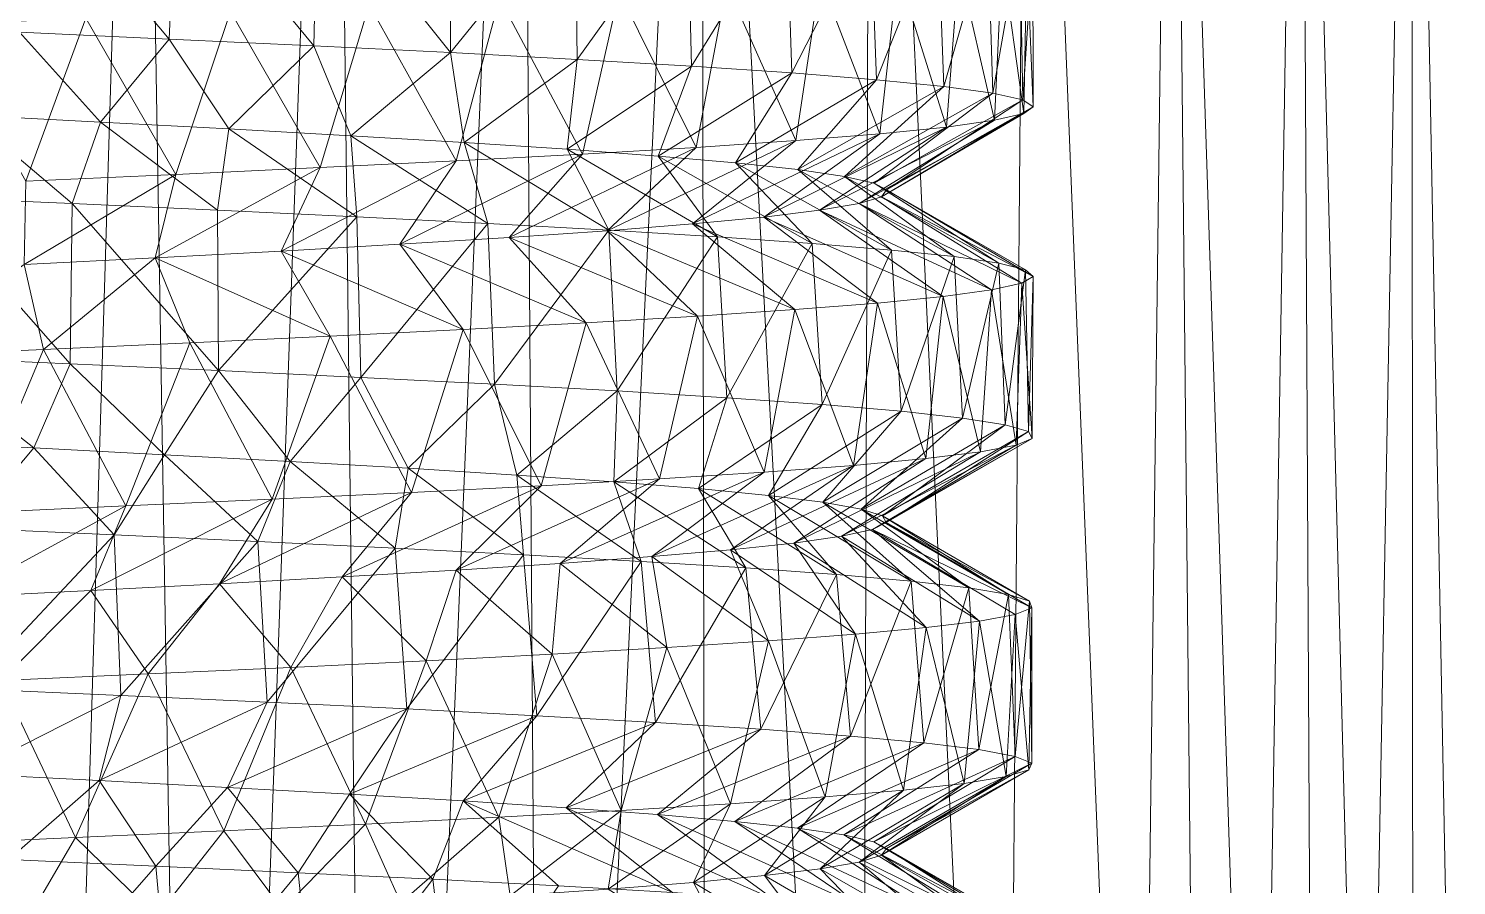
# Model space of a CAD drawing. Header units: millimetres. Extents: x -104 to 115, y -53 to 68.
# Drawn here: x 8.27 to 29.69, y 41.54 to 54.39 of the extents above; entities that cross this region are included whole.
import ezdxf

# ---------------------------------------------------------------- set-up
doc = ezdxf.new("R2010")
doc.units = ezdxf.units.MM

msp = doc.modelspace()

# ---------------------------------------------------------------- linework, layer by layer
at = {"color": 7, "lineweight": 0}
for points in [[(8.201, 10.481, -0.132), (6.998, 68.125, -0.04), (9.95, 68.125, -0.361), (8.201, 10.481, -0.132)], [(8.201, 10.481, -54.715), (9.95, 68.125, -54.485), (6.998, 68.125, -54.806), (8.201, 10.481, -54.715)], [(8.201, 10.481, -0.132), (9.95, 68.125, -0.361), (10.863, 13.143, -0.527), (8.201, 10.481, -0.132)], [(10.863, 13.143, -54.32), (9.95, 68.125, -54.485), (8.201, 10.481, -54.715), (10.863, 13.143, -54.32)], [(10.863, 13.143, -0.527), (9.95, 68.125, -0.361), (12.85, 68.125, -1), (10.863, 13.143, -0.527)], [(10.863, 13.143, -54.32), (12.85, 68.125, -53.847), (9.95, 68.125, -54.485), (10.863, 13.143, -54.32)], [(10.863, 13.143, -0.527), (12.85, 68.125, -1), (13.474, 15.754, -1.181), (10.863, 13.143, -0.527)], [(13.474, 15.754, -53.666), (12.85, 68.125, -53.847), (10.863, 13.143, -54.32), (13.474, 15.754, -53.666)], [(13.474, 15.754, -1.181), (12.85, 68.125, -1), (15.664, 68.125, -1.948), (13.474, 15.754, -1.181)], [(13.474, 15.754, -53.666), (15.664, 68.125, -52.899), (12.85, 68.125, -53.847), (13.474, 15.754, -53.666)], [(13.474, 15.754, -1.181), (15.664, 68.125, -1.948), (16.008, 18.288, -2.087), (13.474, 15.754, -1.181)], [(16.008, 18.288, -52.759), (15.664, 68.125, -52.899), (13.474, 15.754, -53.666), (16.008, 18.288, -52.759)], [(16.008, 18.288, -2.087), (15.664, 68.125, -1.948), (18.359, 68.125, -3.194), (16.008, 18.288, -2.087)], [(16.008, 18.288, -52.759), (18.359, 68.125, -51.652), (15.664, 68.125, -52.899), (16.008, 18.288, -52.759)], [(16.008, 18.288, -2.087), (18.359, 68.125, -3.194), (18.441, 20.721, -3.238), (16.008, 18.288, -2.087)], [(18.441, 20.721, -51.609), (18.359, 68.125, -51.652), (16.008, 18.288, -52.759), (18.441, 20.721, -51.609)], [(18.441, 20.721, -3.238), (18.359, 68.125, -3.194), (20.749, 23.029, -4.622), (18.441, 20.721, -3.238)], [(20.749, 23.029, -4.622), (18.359, 68.125, -3.194), (20.903, 68.125, -4.725), (20.749, 23.029, -4.622)], [(20.749, 23.029, -50.225), (20.903, 68.125, -50.121), (18.359, 68.125, -51.652), (20.749, 23.029, -50.225)], [(20.749, 23.029, -50.225), (18.359, 68.125, -51.652), (18.441, 20.721, -51.609), (20.749, 23.029, -50.225)], [(20.749, 23.029, -4.622), (20.903, 68.125, -4.725), (22.911, 25.191, -6.225), (20.749, 23.029, -4.622)], [(22.911, 25.191, -48.622), (20.903, 68.125, -50.121), (20.749, 23.029, -50.225), (22.911, 25.191, -48.622)], [(22.911, 25.191, -6.225), (20.903, 68.125, -4.725), (23.267, 68.125, -6.522), (22.911, 25.191, -6.225)], [(22.911, 25.191, -48.622), (23.267, 68.125, -48.324), (20.903, 68.125, -50.121), (22.911, 25.191, -48.622)], [(22.911, 25.191, -6.225), (23.267, 68.125, -6.522), (24.905, 27.185, -8.032), (22.911, 25.191, -6.225)], [(24.905, 27.185, -46.815), (23.267, 68.125, -48.324), (22.911, 25.191, -48.622), (24.905, 27.185, -46.815)], [(24.905, 27.185, -8.032), (23.267, 68.125, -6.522), (25.423, 68.125, -8.564), (24.905, 27.185, -8.032)], [(24.905, 27.185, -46.815), (25.423, 68.125, -46.282), (23.267, 68.125, -48.324), (24.905, 27.185, -46.815)], [(24.905, 27.185, -8.032), (25.423, 68.125, -8.564), (25.833, 28.113, -9.007), (24.905, 27.185, -8.032)], [(25.833, 28.113, -45.84), (25.423, 68.125, -46.282), (24.905, 27.185, -46.815), (25.833, 28.113, -45.84)], [(25.833, 28.113, -9.007), (25.423, 68.125, -8.564), (26.712, 28.992, -10.026), (25.833, 28.113, -9.007)], [(26.712, 28.992, -10.026), (25.423, 68.125, -8.564), (27.345, 68.125, -10.827), (26.712, 28.992, -10.026)], [(26.712, 28.992, -44.82), (27.345, 68.125, -44.019), (25.423, 68.125, -46.282), (26.712, 28.992, -44.82)], [(26.712, 28.992, -44.82), (25.423, 68.125, -46.282), (25.833, 28.113, -45.84), (26.712, 28.992, -44.82)], [(26.712, 28.992, -10.026), (27.345, 68.125, -10.827), (27.54, 29.82, -11.087), (26.712, 28.992, -10.026)], [(27.54, 29.82, -43.759), (27.345, 68.125, -44.019), (26.712, 28.992, -44.82), (27.54, 29.82, -43.759)], [(27.54, 29.82, -11.087), (27.345, 68.125, -10.827), (28.315, 30.595, -12.188), (27.54, 29.82, -11.087)], [(28.315, 30.595, -12.188), (27.345, 68.125, -10.827), (29.011, 68.125, -13.285), (28.315, 30.595, -12.188)], [(28.315, 30.595, -42.659), (29.011, 68.125, -41.562), (27.345, 68.125, -44.019), (28.315, 30.595, -42.659)], [(28.315, 30.595, -42.659), (27.345, 68.125, -44.019), (27.54, 29.82, -43.759), (28.315, 30.595, -42.659)], [(28.315, 30.595, -12.188), (29.011, 68.125, -13.285), (29.035, 31.315, -13.325), (28.315, 30.595, -12.188)], [(29.035, 31.315, -41.522), (29.011, 68.125, -41.562), (28.315, 30.595, -42.659), (29.035, 31.315, -41.522)], [(29.035, 31.315, -13.325), (29.011, 68.125, -13.285), (29.699, 31.979, -14.496), (29.035, 31.315, -13.325)], [(29.699, 31.979, -14.496), (29.011, 68.125, -13.285), (30.402, 68.125, -15.909), (29.699, 31.979, -14.496)], [(29.699, 31.979, -40.351), (30.402, 68.125, -38.938), (29.011, 68.125, -41.562), (29.699, 31.979, -40.351)], [(29.699, 31.979, -40.351), (29.011, 68.125, -41.562), (29.035, 31.315, -41.522), (29.699, 31.979, -40.351)], [(10.385, 54.228, -10.277), (8.293, 56.725, -9.816), (8.137, 54.33, -9.792), (10.385, 54.228, -10.277)], [(10.385, 54.228, -10.277), (10.49, 56.626, -10.307), (8.293, 56.725, -9.816), (10.385, 54.228, -10.277)], [(12.552, 54.127, -11.047), (10.49, 56.626, -10.307), (10.385, 54.228, -10.277), (12.552, 54.127, -11.047)], [(12.552, 54.127, -11.047), (12.608, 56.527, -11.071), (10.49, 56.626, -10.307), (12.552, 54.127, -11.047)], [(14.602, 54.025, -12.089), (12.608, 56.527, -11.071), (12.552, 54.127, -11.047), (14.602, 54.025, -12.089)], [(14.602, 54.025, -12.089), (14.613, 56.428, -12.096), (12.608, 56.527, -11.071), (14.602, 54.025, -12.089)], [(14.602, 54.025, -12.089), (16.472, 56.328, -13.365), (14.613, 56.428, -12.096), (14.602, 54.025, -12.089)], [(16.501, 53.924, -13.387), (16.472, 56.328, -13.365), (14.602, 54.025, -12.089), (16.501, 53.924, -13.387)], [(16.501, 53.924, -13.387), (18.157, 56.229, -14.859), (16.472, 56.328, -13.365), (16.501, 53.924, -13.387)], [(18.217, 53.822, -14.919), (18.157, 56.229, -14.859), (16.501, 53.924, -13.387), (18.217, 53.822, -14.919)], [(18.217, 53.822, -14.919), (19.64, 56.13, -16.553), (18.157, 56.229, -14.859), (18.217, 53.822, -14.919)], [(19.721, 53.721, -16.659), (19.64, 56.13, -16.553), (18.217, 53.822, -14.919), (19.721, 53.721, -16.659)], [(19.721, 53.721, -16.659), (20.898, 56.03, -18.42), (19.64, 56.13, -16.553), (19.721, 53.721, -16.659)], [(20.989, 53.619, -18.578), (20.898, 56.03, -18.42), (19.721, 53.721, -16.659), (20.989, 53.619, -18.578)], [(20.989, 53.619, -18.578), (21.91, 55.931, -20.431), (20.898, 56.03, -18.42), (20.989, 53.619, -18.578)], [(21.999, 53.518, -20.644), (21.91, 55.931, -20.431), (20.989, 53.619, -18.578), (21.999, 53.518, -20.644)], [(21.999, 53.518, -20.644), (22.66, 55.832, -22.554), (21.91, 55.931, -20.431), (21.999, 53.518, -20.644)], [(22.735, 53.417, -22.823), (22.66, 55.832, -22.554), (21.999, 53.518, -20.644), (22.735, 53.417, -22.823)], [(22.735, 53.417, -22.823), (23.137, 55.733, -24.754), (22.66, 55.832, -22.554), (22.735, 53.417, -22.823)], [(23.184, 53.315, -25.078), (23.137, 55.733, -24.754), (22.735, 53.417, -22.823), (23.184, 53.315, -25.078)], [(23.184, 53.315, -25.078), (23.333, 55.633, -26.997), (23.137, 55.733, -24.754), (23.184, 53.315, -25.078)], [(23.197, 53.112, -29.669), (22.874, 55.435, -31.467), (23.245, 55.534, -29.246), (23.197, 53.112, -29.669)], [(23.338, 53.214, -27.373), (23.333, 55.633, -26.997), (23.184, 53.315, -25.078), (23.338, 53.214, -27.373)], [(23.197, 53.112, -29.669), (23.245, 55.534, -29.246), (23.338, 53.214, -27.373), (23.197, 53.112, -29.669)], [(23.338, 53.214, -27.373), (23.245, 55.534, -29.246), (23.333, 55.633, -26.997), (23.338, 53.214, -27.373)], [(22.037, 52.909, -34.11), (21.311, 55.236, -35.68), (22.226, 55.335, -33.623), (22.037, 52.909, -34.11)], [(22.037, 52.909, -34.11), (22.226, 55.335, -33.623), (22.76, 53.011, -31.927), (22.037, 52.909, -34.11)], [(22.76, 53.011, -31.927), (22.226, 55.335, -33.623), (22.874, 55.435, -31.467), (22.76, 53.011, -31.927)], [(22.76, 53.011, -31.927), (22.874, 55.435, -31.467), (23.197, 53.112, -29.669), (22.76, 53.011, -31.927)], [(18.287, 52.605, -39.856), (17.133, 54.938, -40.941), (18.744, 55.038, -39.368), (18.287, 52.605, -39.856)], [(18.287, 52.605, -39.856), (18.744, 55.038, -39.368), (19.781, 52.707, -38.108), (18.287, 52.605, -39.856)], [(19.781, 52.707, -38.108), (18.744, 55.038, -39.368), (20.144, 55.137, -37.605), (19.781, 52.707, -38.108)], [(19.781, 52.707, -38.108), (20.144, 55.137, -37.605), (21.038, 52.808, -36.182), (19.781, 52.707, -38.108)], [(21.038, 52.808, -36.182), (20.144, 55.137, -37.605), (21.311, 55.236, -35.68), (21.038, 52.808, -36.182)], [(21.038, 52.808, -36.182), (21.311, 55.236, -35.68), (22.037, 52.909, -34.11), (21.038, 52.808, -36.182)], [(14.689, 52.402, -42.706), (13.383, 54.74, -43.417), (15.336, 54.839, -42.298), (14.689, 52.402, -42.706)], [(14.689, 52.402, -42.706), (15.336, 54.839, -42.298), (16.58, 52.504, -41.397), (14.689, 52.402, -42.706)], [(16.58, 52.504, -41.397), (15.336, 54.839, -42.298), (17.133, 54.938, -40.941), (16.58, 52.504, -41.397)], [(16.58, 52.504, -41.397), (17.133, 54.938, -40.941), (18.287, 52.605, -39.856), (16.58, 52.504, -41.397)], [(10.482, 52.199, -44.542), (9.133, 54.541, -44.877), (11.304, 54.64, -44.282), (10.482, 52.199, -44.542)], [(10.482, 52.199, -44.542), (11.304, 54.64, -44.282), (12.645, 52.301, -43.76), (10.482, 52.199, -44.542)], [(12.645, 52.301, -43.76), (11.304, 54.64, -44.282), (13.383, 54.74, -43.417), (12.645, 52.301, -43.76)], [(12.645, 52.301, -43.76), (13.383, 54.74, -43.417), (14.689, 52.402, -42.706), (12.645, 52.301, -43.76)], [(8.236, 52.098, -45.039), (6.904, 54.442, -45.194), (9.133, 54.541, -44.877), (8.236, 52.098, -45.039)], [(8.236, 52.098, -45.039), (9.133, 54.541, -44.877), (10.482, 52.199, -44.542), (8.236, 52.098, -45.039)], [(8.137, 54.33, -9.792), (7.363, 53.086, -11.902), (9.353, 52.984, -12.271), (8.137, 54.33, -9.792)], [(8.137, 54.33, -9.792), (9.353, 52.984, -12.271), (10.385, 54.228, -10.277), (8.137, 54.33, -9.792)], [(10.385, 54.228, -10.277), (9.353, 52.984, -12.271), (11.278, 52.882, -12.894), (10.385, 54.228, -10.277)], [(10.385, 54.228, -10.277), (11.278, 52.882, -12.894), (12.552, 54.127, -11.047), (10.385, 54.228, -10.277)], [(12.552, 54.127, -11.047), (11.278, 52.882, -12.894), (13.106, 52.78, -13.76), (12.552, 54.127, -11.047)], [(12.552, 54.127, -11.047), (13.106, 52.78, -13.76), (14.602, 54.025, -12.089), (12.552, 54.127, -11.047)], [(14.602, 54.025, -12.089), (13.106, 52.78, -13.76), (14.808, 52.679, -14.855), (14.602, 54.025, -12.089)], [(14.602, 54.025, -12.089), (14.808, 52.679, -14.855), (16.501, 53.924, -13.387), (14.602, 54.025, -12.089)], [(16.501, 53.924, -13.387), (14.808, 52.679, -14.855), (16.353, 52.577, -16.161), (16.501, 53.924, -13.387)], [(16.501, 53.924, -13.387), (16.353, 52.577, -16.161), (18.217, 53.822, -14.919), (16.501, 53.924, -13.387)], [(18.217, 53.822, -14.919), (16.353, 52.577, -16.161), (17.717, 52.475, -17.656), (18.217, 53.822, -14.919)], [(18.217, 53.822, -14.919), (17.717, 52.475, -17.656), (19.721, 53.721, -16.659), (18.217, 53.822, -14.919)], [(19.721, 53.721, -16.659), (17.717, 52.475, -17.656), (18.877, 52.373, -19.314), (19.721, 53.721, -16.659)], [(19.721, 53.721, -16.659), (18.877, 52.373, -19.314), (20.989, 53.619, -18.578), (19.721, 53.721, -16.659)], [(20.989, 53.619, -18.578), (18.877, 52.373, -19.314), (19.812, 52.272, -21.108), (20.989, 53.619, -18.578)], [(20.989, 53.619, -18.578), (19.812, 52.272, -21.108), (21.999, 53.518, -20.644), (20.989, 53.619, -18.578)], [(21.999, 53.518, -20.644), (19.812, 52.272, -21.108), (20.508, 52.17, -23.008), (21.999, 53.518, -20.644)], [(21.999, 53.518, -20.644), (20.508, 52.17, -23.008), (22.735, 53.417, -22.823), (21.999, 53.518, -20.644)], [(22.735, 53.417, -22.823), (20.508, 52.17, -23.008), (20.953, 52.068, -24.982), (22.735, 53.417, -22.823)], [(22.735, 53.417, -22.823), (20.953, 52.068, -24.982), (23.184, 53.315, -25.078), (22.735, 53.417, -22.823)], [(23.184, 53.315, -25.078), (20.953, 52.068, -24.982), (21.139, 51.966, -26.997), (23.184, 53.315, -25.078)], [(23.184, 53.315, -25.078), (21.139, 51.966, -26.997), (23.338, 53.214, -27.373), (23.184, 53.315, -25.078)], [(23.197, 53.112, -29.669), (21.063, 51.865, -29.019), (20.727, 51.763, -31.014), (23.197, 53.112, -29.669)], [(23.197, 53.112, -29.669), (20.727, 51.763, -31.014), (22.76, 53.011, -31.927), (23.197, 53.112, -29.669)], [(23.338, 53.214, -27.373), (21.139, 51.966, -26.997), (21.063, 51.865, -29.019), (23.338, 53.214, -27.373)], [(23.338, 53.214, -27.373), (21.063, 51.865, -29.019), (23.197, 53.112, -29.669), (23.338, 53.214, -27.373)], [(8.928, 51.761, -9.928), (7.363, 53.086, -11.902), (6.696, 51.86, -9.637), (8.928, 51.761, -9.928)], [(8.928, 51.761, -9.928), (9.353, 52.984, -12.271), (7.363, 53.086, -11.902), (8.928, 51.761, -9.928)], [(11.106, 51.662, -10.498), (9.353, 52.984, -12.271), (8.928, 51.761, -9.928), (11.106, 51.662, -10.498)], [(11.106, 51.662, -10.498), (11.278, 52.882, -12.894), (9.353, 52.984, -12.271), (11.106, 51.662, -10.498)], [(22.037, 52.909, -34.11), (20.135, 51.661, -32.949), (19.299, 51.559, -34.792), (22.037, 52.909, -34.11)], [(22.037, 52.909, -34.11), (19.299, 51.559, -34.792), (21.038, 52.808, -36.182), (22.037, 52.909, -34.11)], [(22.76, 53.011, -31.927), (20.727, 51.763, -31.014), (20.135, 51.661, -32.949), (22.76, 53.011, -31.927)], [(22.76, 53.011, -31.927), (20.135, 51.661, -32.949), (22.037, 52.909, -34.11), (22.76, 53.011, -31.927)], [(13.195, 51.562, -11.338), (11.278, 52.882, -12.894), (11.106, 51.662, -10.498), (13.195, 51.562, -11.338)], [(13.195, 51.562, -11.338), (13.106, 52.78, -13.76), (11.278, 52.882, -12.894), (13.195, 51.562, -11.338)], [(15.161, 51.463, -12.435), (14.808, 52.679, -14.855), (13.106, 52.78, -13.76), (15.161, 51.463, -12.435)], [(15.161, 51.463, -12.435), (13.106, 52.78, -13.76), (13.195, 51.562, -11.338), (15.161, 51.463, -12.435)], [(16.974, 51.364, -13.771), (16.353, 52.577, -16.161), (14.808, 52.679, -14.855), (16.974, 51.364, -13.771)], [(16.974, 51.364, -13.771), (14.808, 52.679, -14.855), (15.161, 51.463, -12.435), (16.974, 51.364, -13.771)], [(19.781, 52.707, -38.108), (18.232, 51.457, -36.511), (16.951, 51.356, -38.078), (19.781, 52.707, -38.108)], [(19.781, 52.707, -38.108), (16.951, 51.356, -38.078), (18.287, 52.605, -39.856), (19.781, 52.707, -38.108)], [(21.038, 52.808, -36.182), (19.299, 51.559, -34.792), (18.232, 51.457, -36.511), (21.038, 52.808, -36.182)], [(21.038, 52.808, -36.182), (18.232, 51.457, -36.511), (19.781, 52.707, -38.108), (21.038, 52.808, -36.182)], [(16.58, 52.504, -41.397), (15.479, 51.254, -39.466), (13.84, 51.152, -40.652), (16.58, 52.504, -41.397)], [(16.58, 52.504, -41.397), (13.84, 51.152, -40.652), (14.689, 52.402, -42.706), (16.58, 52.504, -41.397)], [(18.287, 52.605, -39.856), (16.951, 51.356, -38.078), (15.479, 51.254, -39.466), (18.287, 52.605, -39.856)], [(18.287, 52.605, -39.856), (15.479, 51.254, -39.466), (16.58, 52.504, -41.397), (18.287, 52.605, -39.856)], [(18.603, 51.264, -15.324), (17.717, 52.475, -17.656), (16.353, 52.577, -16.161), (18.603, 51.264, -15.324)], [(18.603, 51.264, -15.324), (16.353, 52.577, -16.161), (16.974, 51.364, -13.771), (18.603, 51.264, -15.324)], [(20.024, 51.165, -17.071), (18.877, 52.373, -19.314), (17.717, 52.475, -17.656), (20.024, 51.165, -17.071)], [(20.024, 51.165, -17.071), (17.717, 52.475, -17.656), (18.603, 51.264, -15.324), (20.024, 51.165, -17.071)], [(12.645, 52.301, -43.76), (12.061, 51.05, -41.617), (10.173, 50.949, -42.344), (12.645, 52.301, -43.76)], [(12.645, 52.301, -43.76), (10.173, 50.949, -42.344), (10.482, 52.199, -44.542), (12.645, 52.301, -43.76)], [(14.689, 52.402, -42.706), (13.84, 51.152, -40.652), (12.061, 51.05, -41.617), (14.689, 52.402, -42.706)], [(14.689, 52.402, -42.706), (12.061, 51.05, -41.617), (12.645, 52.301, -43.76), (14.689, 52.402, -42.706)], [(21.213, 51.066, -18.982), (19.812, 52.272, -21.108), (18.877, 52.373, -19.314), (21.213, 51.066, -18.982)], [(21.213, 51.066, -18.982), (18.877, 52.373, -19.314), (20.024, 51.165, -17.071), (21.213, 51.066, -18.982)], [(22.152, 50.967, -21.029), (20.508, 52.17, -23.008), (19.812, 52.272, -21.108), (22.152, 50.967, -21.029)], [(22.152, 50.967, -21.029), (19.812, 52.272, -21.108), (21.213, 51.066, -18.982), (22.152, 50.967, -21.029)], [(10.482, 52.199, -44.542), (10.173, 50.949, -42.344), (8.207, 50.847, -42.821), (10.482, 52.199, -44.542)], [(10.482, 52.199, -44.542), (8.207, 50.847, -42.821), (8.236, 52.098, -45.039), (10.482, 52.199, -44.542)], [(22.825, 50.867, -23.177), (20.953, 52.068, -24.982), (20.508, 52.17, -23.008), (22.825, 50.867, -23.177)], [(22.825, 50.867, -23.177), (20.508, 52.17, -23.008), (22.152, 50.967, -21.029), (22.825, 50.867, -23.177)], [(23.222, 50.768, -25.393), (21.139, 51.966, -26.997), (20.953, 52.068, -24.982), (23.222, 50.768, -25.393)], [(23.222, 50.768, -25.393), (20.953, 52.068, -24.982), (22.825, 50.867, -23.177), (23.222, 50.768, -25.393)], [(8.9, 49.359, -9.923), (6.696, 51.86, -9.637), (6.618, 49.461, -9.632), (8.9, 49.359, -9.923)], [(8.9, 49.359, -9.923), (8.928, 51.761, -9.928), (6.696, 51.86, -9.637), (8.9, 49.359, -9.923)], [(23.168, 50.569, -29.886), (20.727, 51.763, -31.014), (21.063, 51.865, -29.019), (23.168, 50.569, -29.886)], [(23.337, 50.669, -27.641), (21.063, 51.865, -29.019), (21.139, 51.966, -26.997), (23.337, 50.669, -27.641)], [(23.168, 50.569, -29.886), (21.063, 51.865, -29.019), (23.337, 50.669, -27.641), (23.168, 50.569, -29.886)], [(23.337, 50.669, -27.641), (21.139, 51.966, -26.997), (23.222, 50.768, -25.393), (23.337, 50.669, -27.641)], [(11.125, 49.258, -10.504), (8.928, 51.761, -9.928), (8.9, 49.359, -9.923), (11.125, 49.258, -10.504)], [(11.125, 49.258, -10.504), (11.106, 51.662, -10.498), (8.928, 51.761, -9.928), (11.125, 49.258, -10.504)], [(11.125, 49.258, -10.504), (13.195, 51.562, -11.338), (11.106, 51.662, -10.498), (11.125, 49.258, -10.504)], [(21.991, 50.371, -34.223), (19.299, 51.559, -34.792), (20.135, 51.661, -32.949), (21.991, 50.371, -34.223)], [(22.716, 50.47, -32.092), (20.135, 51.661, -32.949), (20.727, 51.763, -31.014), (22.716, 50.47, -32.092)], [(21.991, 50.371, -34.223), (20.135, 51.661, -32.949), (22.716, 50.47, -32.092), (21.991, 50.371, -34.223)], [(22.716, 50.47, -32.092), (20.727, 51.763, -31.014), (23.168, 50.569, -29.886), (22.716, 50.47, -32.092)], [(13.256, 49.156, -11.368), (13.195, 51.562, -11.338), (11.125, 49.258, -10.504), (13.256, 49.156, -11.368)], [(13.256, 49.156, -11.368), (15.161, 51.463, -12.435), (13.195, 51.562, -11.338), (13.256, 49.156, -11.368)], [(15.259, 49.055, -12.498), (15.161, 51.463, -12.435), (13.256, 49.156, -11.368), (15.259, 49.055, -12.498)], [(15.259, 49.055, -12.498), (16.974, 51.364, -13.771), (15.161, 51.463, -12.435), (15.259, 49.055, -12.498)], [(19.766, 50.172, -38.128), (16.951, 51.356, -38.078), (18.232, 51.457, -36.511), (19.766, 50.172, -38.128)], [(21.002, 50.271, -36.246), (18.232, 51.457, -36.511), (19.299, 51.559, -34.792), (21.002, 50.271, -36.246)], [(19.766, 50.172, -38.128), (18.232, 51.457, -36.511), (21.002, 50.271, -36.246), (19.766, 50.172, -38.128)], [(21.002, 50.271, -36.246), (19.299, 51.559, -34.792), (21.991, 50.371, -34.223), (21.002, 50.271, -36.246)], [(16.636, 49.974, -41.352), (13.84, 51.152, -40.652), (15.479, 51.254, -39.466), (16.636, 49.974, -41.352)], [(17.1, 48.953, -13.877), (16.974, 51.364, -13.771), (15.259, 49.055, -12.498), (17.1, 48.953, -13.877)], [(18.303, 50.073, -39.839), (15.479, 51.254, -39.466), (16.951, 51.356, -38.078), (18.303, 50.073, -39.839)], [(16.636, 49.974, -41.352), (15.479, 51.254, -39.466), (18.303, 50.073, -39.839), (16.636, 49.974, -41.352)], [(18.303, 50.073, -39.839), (16.951, 51.356, -38.078), (19.766, 50.172, -38.128), (18.303, 50.073, -39.839)], [(17.1, 48.953, -13.877), (18.603, 51.264, -15.324), (16.974, 51.364, -13.771), (17.1, 48.953, -13.877)], [(18.747, 48.852, -15.482), (18.603, 51.264, -15.324), (17.1, 48.953, -13.877), (18.747, 48.852, -15.482)], [(18.747, 48.852, -15.482), (20.024, 51.165, -17.071), (18.603, 51.264, -15.324), (18.747, 48.852, -15.482)], [(12.799, 49.775, -43.691), (10.173, 50.949, -42.344), (12.061, 51.05, -41.617), (12.799, 49.775, -43.691)], [(14.792, 49.874, -42.643), (12.061, 51.05, -41.617), (13.84, 51.152, -40.652), (14.792, 49.874, -42.643)], [(12.799, 49.775, -43.691), (12.061, 51.05, -41.617), (14.792, 49.874, -42.643), (12.799, 49.775, -43.691)], [(14.792, 49.874, -42.643), (13.84, 51.152, -40.652), (16.636, 49.974, -41.352), (14.792, 49.874, -42.643)], [(20.175, 48.751, -17.285), (20.024, 51.165, -17.071), (18.747, 48.852, -15.482), (20.175, 48.751, -17.285)], [(20.175, 48.751, -17.285), (21.213, 51.066, -18.982), (20.024, 51.165, -17.071), (20.175, 48.751, -17.285)], [(21.358, 48.649, -19.258), (21.213, 51.066, -18.982), (20.175, 48.751, -17.285), (21.358, 48.649, -19.258)], [(21.358, 48.649, -19.258), (22.152, 50.967, -21.029), (21.213, 51.066, -18.982), (21.358, 48.649, -19.258)], [(22.278, 48.548, -21.366), (22.152, 50.967, -21.029), (21.358, 48.649, -19.258), (22.278, 48.548, -21.366)], [(22.278, 48.548, -21.366), (22.825, 50.867, -23.177), (22.152, 50.967, -21.029), (22.278, 48.548, -21.366)], [(6.26, 49.477, -45.233), (8.207, 50.847, -42.821), (8.499, 49.576, -44.997), (6.26, 49.477, -45.233)], [(8.499, 49.576, -44.997), (8.207, 50.847, -42.821), (10.173, 50.949, -42.344), (8.499, 49.576, -44.997)], [(8.499, 49.576, -44.997), (10.173, 50.949, -42.344), (10.691, 49.676, -44.48), (8.499, 49.576, -44.997)], [(10.691, 49.676, -44.48), (10.173, 50.949, -42.344), (12.799, 49.775, -43.691), (10.691, 49.676, -44.48)], [(22.918, 48.446, -23.574), (22.825, 50.867, -23.177), (22.278, 48.548, -21.366), (22.918, 48.446, -23.574)], [(22.918, 48.446, -23.574), (23.222, 50.768, -25.393), (22.825, 50.867, -23.177), (22.918, 48.446, -23.574)], [(23.269, 48.345, -25.847), (23.222, 50.768, -25.393), (22.918, 48.446, -23.574), (23.269, 48.345, -25.847)], [(23.269, 48.345, -25.847), (23.337, 50.669, -27.641), (23.222, 50.768, -25.393), (23.269, 48.345, -25.847)], [(23.082, 48.142, -30.434), (22.716, 50.47, -32.092), (23.168, 50.569, -29.886), (23.082, 48.142, -30.434)], [(23.082, 48.142, -30.434), (23.168, 50.569, -29.886), (23.324, 48.243, -28.147), (23.082, 48.142, -30.434)], [(23.324, 48.243, -28.147), (23.168, 50.569, -29.886), (23.337, 50.669, -27.641), (23.324, 48.243, -28.147)], [(23.324, 48.243, -28.147), (23.337, 50.669, -27.641), (23.269, 48.345, -25.847), (23.324, 48.243, -28.147)], [(21.731, 47.939, -34.821), (21.002, 50.271, -36.246), (21.991, 50.371, -34.223), (21.731, 47.939, -34.821)], [(21.731, 47.939, -34.821), (21.991, 50.371, -34.223), (22.549, 48.041, -32.671), (21.731, 47.939, -34.821)], [(22.549, 48.041, -32.671), (21.991, 50.371, -34.223), (22.716, 50.47, -32.092), (22.549, 48.041, -32.671)], [(22.549, 48.041, -32.671), (22.716, 50.47, -32.092), (23.082, 48.142, -30.434), (22.549, 48.041, -32.671)], [(19.304, 47.736, -38.717), (18.303, 50.073, -39.839), (19.766, 50.172, -38.128), (19.304, 47.736, -38.717)], [(19.304, 47.736, -38.717), (19.766, 50.172, -38.128), (20.644, 47.838, -36.847), (19.304, 47.736, -38.717)], [(20.644, 47.838, -36.847), (19.766, 50.172, -38.128), (21.002, 50.271, -36.246), (20.644, 47.838, -36.847)], [(20.644, 47.838, -36.847), (21.002, 50.271, -36.246), (21.731, 47.939, -34.821), (20.644, 47.838, -36.847)], [(15.963, 47.533, -41.864), (14.792, 49.874, -42.643), (16.636, 49.974, -41.352), (15.963, 47.533, -41.864)], [(15.963, 47.533, -41.864), (16.636, 49.974, -41.352), (17.735, 47.635, -40.399), (15.963, 47.533, -41.864)], [(17.735, 47.635, -40.399), (16.636, 49.974, -41.352), (18.303, 50.073, -39.839), (17.735, 47.635, -40.399)], [(17.735, 47.635, -40.399), (18.303, 50.073, -39.839), (19.304, 47.736, -38.717), (17.735, 47.635, -40.399)], [(9.734, 47.229, -44.742), (8.499, 49.576, -44.997), (10.691, 49.676, -44.48), (9.734, 47.229, -44.742)], [(9.734, 47.229, -44.742), (10.691, 49.676, -44.48), (11.929, 47.331, -44.054), (9.734, 47.229, -44.742)], [(11.929, 47.331, -44.054), (10.691, 49.676, -44.48), (12.799, 49.775, -43.691), (11.929, 47.331, -44.054)], [(11.929, 47.331, -44.054), (12.799, 49.775, -43.691), (14.017, 47.432, -43.089), (11.929, 47.331, -44.054)], [(14.017, 47.432, -43.089), (12.799, 49.775, -43.691), (14.792, 49.874, -42.643), (14.017, 47.432, -43.089)], [(14.017, 47.432, -43.089), (14.792, 49.874, -42.643), (15.963, 47.533, -41.864), (14.017, 47.432, -43.089)], [(7.469, 47.128, -45.141), (6.26, 49.477, -45.233), (8.499, 49.576, -44.997), (7.469, 47.128, -45.141)], [(6.618, 49.461, -9.632), (6.344, 48.201, -11.814), (8.354, 48.099, -12.052), (6.618, 49.461, -9.632)], [(6.618, 49.461, -9.632), (8.354, 48.099, -12.052), (8.9, 49.359, -9.923), (6.618, 49.461, -9.632)], [(7.469, 47.128, -45.141), (8.499, 49.576, -44.997), (9.734, 47.229, -44.742), (7.469, 47.128, -45.141)], [(8.9, 49.359, -9.923), (8.354, 48.099, -12.052), (10.315, 47.997, -12.548), (8.9, 49.359, -9.923)], [(8.9, 49.359, -9.923), (10.315, 47.997, -12.548), (11.125, 49.258, -10.504), (8.9, 49.359, -9.923)], [(11.125, 49.258, -10.504), (10.315, 47.997, -12.548), (12.197, 47.896, -13.293), (11.125, 49.258, -10.504)], [(11.125, 49.258, -10.504), (12.197, 47.896, -13.293), (13.256, 49.156, -11.368), (11.125, 49.258, -10.504)], [(13.256, 49.156, -11.368), (12.197, 47.896, -13.293), (13.966, 47.794, -14.274), (13.256, 49.156, -11.368)], [(13.256, 49.156, -11.368), (13.966, 47.794, -14.274), (15.259, 49.055, -12.498), (13.256, 49.156, -11.368)], [(15.259, 49.055, -12.498), (13.966, 47.794, -14.274), (15.594, 47.692, -15.477), (15.259, 49.055, -12.498)], [(15.259, 49.055, -12.498), (15.594, 47.692, -15.477), (17.1, 48.953, -13.877), (15.259, 49.055, -12.498)], [(17.1, 48.953, -13.877), (15.594, 47.692, -15.477), (17.052, 47.59, -16.879), (17.1, 48.953, -13.877)], [(17.1, 48.953, -13.877), (17.052, 47.59, -16.879), (18.747, 48.852, -15.482), (17.1, 48.953, -13.877)], [(18.747, 48.852, -15.482), (17.052, 47.59, -16.879), (18.318, 47.489, -18.458), (18.747, 48.852, -15.482)], [(18.747, 48.852, -15.482), (18.318, 47.489, -18.458), (20.175, 48.751, -17.285), (18.747, 48.852, -15.482)], [(20.175, 48.751, -17.285), (18.318, 47.489, -18.458), (19.369, 47.387, -20.187), (20.175, 48.751, -17.285)], [(20.175, 48.751, -17.285), (19.369, 47.387, -20.187), (21.358, 48.649, -19.258), (20.175, 48.751, -17.285)], [(21.358, 48.649, -19.258), (19.369, 47.387, -20.187), (20.187, 47.285, -22.037), (21.358, 48.649, -19.258)], [(21.358, 48.649, -19.258), (20.187, 47.285, -22.037), (22.278, 48.548, -21.366), (21.358, 48.649, -19.258)], [(22.278, 48.548, -21.366), (20.187, 47.285, -22.037), (20.76, 47.183, -23.978), (22.278, 48.548, -21.366)], [(22.278, 48.548, -21.366), (20.76, 47.183, -23.978), (22.918, 48.446, -23.574), (22.278, 48.548, -21.366)], [(22.918, 48.446, -23.574), (20.76, 47.183, -23.978), (21.077, 47.082, -25.976), (22.918, 48.446, -23.574)], [(22.918, 48.446, -23.574), (21.077, 47.082, -25.976), (23.269, 48.345, -25.847), (22.918, 48.446, -23.574)], [(7.338, 46.896, -9.692), (8.354, 48.099, -12.052), (6.344, 48.201, -11.814), (7.338, 46.896, -9.692)], [(23.324, 48.243, -28.147), (21.134, 46.98, -27.999), (20.929, 46.878, -30.012), (23.324, 48.243, -28.147)], [(23.324, 48.243, -28.147), (20.929, 46.878, -30.012), (23.082, 48.142, -30.434), (23.324, 48.243, -28.147)], [(23.269, 48.345, -25.847), (21.077, 47.082, -25.976), (21.134, 46.98, -27.999), (23.269, 48.345, -25.847)], [(23.269, 48.345, -25.847), (21.134, 46.98, -27.999), (23.324, 48.243, -28.147), (23.269, 48.345, -25.847)], [(9.559, 46.796, -10.063), (8.354, 48.099, -12.052), (7.338, 46.896, -9.692), (9.559, 46.796, -10.063)], [(9.559, 46.796, -10.063), (10.315, 47.997, -12.548), (8.354, 48.099, -12.052), (9.559, 46.796, -10.063)], [(11.715, 46.697, -10.712), (10.315, 47.997, -12.548), (9.559, 46.796, -10.063), (11.715, 46.697, -10.712)], [(11.715, 46.697, -10.712), (12.197, 47.896, -13.293), (10.315, 47.997, -12.548), (11.715, 46.697, -10.712)], [(22.549, 48.041, -32.671), (20.465, 46.776, -31.981), (19.751, 46.674, -33.874), (22.549, 48.041, -32.671)], [(22.549, 48.041, -32.671), (19.751, 46.674, -33.874), (21.731, 47.939, -34.821), (22.549, 48.041, -32.671)], [(23.082, 48.142, -30.434), (20.929, 46.878, -30.012), (20.465, 46.776, -31.981), (23.082, 48.142, -30.434)], [(23.082, 48.142, -30.434), (20.465, 46.776, -31.981), (22.549, 48.041, -32.671), (23.082, 48.142, -30.434)], [(13.772, 46.598, -11.627), (12.197, 47.896, -13.293), (11.715, 46.697, -10.712), (13.772, 46.598, -11.627)], [(13.772, 46.598, -11.627), (13.966, 47.794, -14.274), (12.197, 47.896, -13.293), (13.772, 46.598, -11.627)], [(15.697, 46.498, -12.794), (13.966, 47.794, -14.274), (13.772, 46.598, -11.627), (15.697, 46.498, -12.794)], [(15.697, 46.498, -12.794), (15.594, 47.692, -15.477), (13.966, 47.794, -14.274), (15.697, 46.498, -12.794)], [(20.644, 47.838, -36.847), (18.799, 46.573, -35.66), (17.623, 46.471, -37.307), (20.644, 47.838, -36.847)], [(20.644, 47.838, -36.847), (17.623, 46.471, -37.307), (19.304, 47.736, -38.717), (20.644, 47.838, -36.847)], [(21.731, 47.939, -34.821), (19.751, 46.674, -33.874), (18.799, 46.573, -35.66), (21.731, 47.939, -34.821)], [(21.731, 47.939, -34.821), (18.799, 46.573, -35.66), (20.644, 47.838, -36.847), (21.731, 47.939, -34.821)], [(15.963, 47.533, -41.864), (14.687, 46.267, -40.079), (12.976, 46.166, -41.158), (15.963, 47.533, -41.864)], [(15.963, 47.533, -41.864), (12.976, 46.166, -41.158), (14.017, 47.432, -43.089), (15.963, 47.533, -41.864)], [(17.735, 47.635, -40.399), (16.245, 46.369, -38.788), (14.687, 46.267, -40.079), (17.735, 47.635, -40.399)], [(17.735, 47.635, -40.399), (14.687, 46.267, -40.079), (15.963, 47.533, -41.864), (17.735, 47.635, -40.399)], [(17.46, 46.399, -14.194), (17.052, 47.59, -16.879), (15.594, 47.692, -15.477), (17.46, 46.399, -14.194)], [(17.46, 46.399, -14.194), (15.594, 47.692, -15.477), (15.697, 46.498, -12.794), (17.46, 46.399, -14.194)], [(19.304, 47.736, -38.717), (17.623, 46.471, -37.307), (16.245, 46.369, -38.788), (19.304, 47.736, -38.717)], [(19.304, 47.736, -38.717), (16.245, 46.369, -38.788), (17.735, 47.635, -40.399), (19.304, 47.736, -38.717)], [(19.032, 46.3, -15.805), (18.318, 47.489, -18.458), (17.052, 47.59, -16.879), (19.032, 46.3, -15.805)], [(19.032, 46.3, -15.805), (17.052, 47.59, -16.879), (17.46, 46.399, -14.194), (19.032, 46.3, -15.805)], [(11.929, 47.331, -44.054), (11.139, 46.064, -42.007), (9.208, 45.962, -42.612), (11.929, 47.331, -44.054)], [(11.929, 47.331, -44.054), (9.208, 45.962, -42.612), (9.734, 47.229, -44.742), (11.929, 47.331, -44.054)], [(14.017, 47.432, -43.089), (12.976, 46.166, -41.158), (11.139, 46.064, -42.007), (14.017, 47.432, -43.089)], [(14.017, 47.432, -43.089), (11.139, 46.064, -42.007), (11.929, 47.331, -44.054), (14.017, 47.432, -43.089)], [(20.389, 46.2, -17.602), (19.369, 47.387, -20.187), (18.318, 47.489, -18.458), (20.389, 46.2, -17.602)], [(20.389, 46.2, -17.602), (18.318, 47.489, -18.458), (19.032, 46.3, -15.805), (20.389, 46.2, -17.602)], [(21.508, 46.101, -19.556), (20.187, 47.285, -22.037), (19.369, 47.387, -20.187), (21.508, 46.101, -19.556)], [(21.508, 46.101, -19.556), (19.369, 47.387, -20.187), (20.389, 46.2, -17.602), (21.508, 46.101, -19.556)], [(9.734, 47.229, -44.742), (9.208, 45.962, -42.612), (7.215, 45.86, -42.962), (9.734, 47.229, -44.742)], [(9.734, 47.229, -44.742), (7.215, 45.86, -42.962), (7.469, 47.128, -45.141), (9.734, 47.229, -44.742)], [(22.372, 46.002, -21.634), (20.76, 47.183, -23.978), (20.187, 47.285, -22.037), (22.372, 46.002, -21.634)], [(22.372, 46.002, -21.634), (20.187, 47.285, -22.037), (21.508, 46.101, -19.556), (22.372, 46.002, -21.634)], [(22.968, 45.903, -23.806), (21.077, 47.082, -25.976), (20.76, 47.183, -23.978), (22.968, 45.903, -23.806)], [(22.968, 45.903, -23.806), (20.76, 47.183, -23.978), (22.372, 46.002, -21.634), (22.968, 45.903, -23.806)], [(7.389, 44.49, -9.697), (9.559, 46.796, -10.063), (7.338, 46.896, -9.692), (7.389, 44.49, -9.697)], [(23.318, 45.704, -28.286), (20.929, 46.878, -30.012), (21.134, 46.98, -27.999), (23.318, 45.704, -28.286)], [(23.284, 45.803, -26.035), (21.134, 46.98, -27.999), (21.077, 47.082, -25.976), (23.284, 45.803, -26.035)], [(23.284, 45.803, -26.035), (21.077, 47.082, -25.976), (22.968, 45.903, -23.806), (23.284, 45.803, -26.035)], [(23.318, 45.704, -28.286), (21.134, 46.98, -27.999), (23.284, 45.803, -26.035), (23.318, 45.704, -28.286)], [(9.656, 44.389, -10.086), (9.559, 46.796, -10.063), (7.389, 44.49, -9.697), (9.656, 44.389, -10.086)], [(9.656, 44.389, -10.086), (11.715, 46.697, -10.712), (9.559, 46.796, -10.063), (9.656, 44.389, -10.086)], [(11.854, 44.287, -10.764), (11.715, 46.697, -10.712), (9.656, 44.389, -10.086), (11.854, 44.287, -10.764)], [(11.854, 44.287, -10.764), (13.772, 46.598, -11.627), (11.715, 46.697, -10.712), (11.854, 44.287, -10.764)], [(21.734, 45.406, -34.815), (19.751, 46.674, -33.874), (20.465, 46.776, -31.981), (21.734, 45.406, -34.815)], [(22.536, 45.505, -32.711), (20.465, 46.776, -31.981), (20.929, 46.878, -30.012), (22.536, 45.505, -32.711)], [(21.734, 45.406, -34.815), (20.465, 46.776, -31.981), (22.536, 45.505, -32.711), (21.734, 45.406, -34.815)], [(22.536, 45.505, -32.711), (20.929, 46.878, -30.012), (23.067, 45.605, -30.523), (22.536, 45.505, -32.711)], [(23.067, 45.605, -30.523), (20.929, 46.878, -30.012), (23.318, 45.704, -28.286), (23.067, 45.605, -30.523)], [(13.946, 44.186, -11.719), (13.772, 46.598, -11.627), (11.854, 44.287, -10.764), (13.946, 44.186, -11.719)], [(13.946, 44.186, -11.719), (15.697, 46.498, -12.794), (13.772, 46.598, -11.627), (13.946, 44.186, -11.719)], [(15.898, 44.085, -12.935), (15.697, 46.498, -12.794), (13.946, 44.186, -11.719), (15.898, 44.085, -12.935)], [(15.898, 44.085, -12.935), (17.46, 46.399, -14.194), (15.697, 46.498, -12.794), (15.898, 44.085, -12.935)], [(17.846, 45.108, -40.294), (16.245, 46.369, -38.788), (17.623, 46.471, -37.307), (17.846, 45.108, -40.294)], [(19.37, 45.208, -38.636), (17.623, 46.471, -37.307), (18.799, 46.573, -35.66), (19.37, 45.208, -38.636)], [(17.846, 45.108, -40.294), (17.623, 46.471, -37.307), (19.37, 45.208, -38.636), (17.846, 45.108, -40.294)], [(20.673, 45.307, -36.8), (18.799, 46.573, -35.66), (19.751, 46.674, -33.874), (20.673, 45.307, -36.8)], [(19.37, 45.208, -38.636), (18.799, 46.573, -35.66), (20.673, 45.307, -36.8), (19.37, 45.208, -38.636)], [(20.673, 45.307, -36.8), (19.751, 46.674, -33.874), (21.734, 45.406, -34.815), (20.673, 45.307, -36.8)], [(14.235, 44.91, -42.969), (12.976, 46.166, -41.158), (14.687, 46.267, -40.079), (14.235, 44.91, -42.969)], [(14.235, 44.91, -42.969), (14.687, 46.267, -40.079), (16.125, 45.009, -41.745), (14.235, 44.91, -42.969)], [(16.125, 45.009, -41.745), (14.687, 46.267, -40.079), (16.245, 46.369, -38.788), (16.125, 45.009, -41.745)], [(17.677, 43.983, -14.393), (17.46, 46.399, -14.194), (15.898, 44.085, -12.935), (17.677, 43.983, -14.393)], [(16.125, 45.009, -41.745), (16.245, 46.369, -38.788), (17.846, 45.108, -40.294), (16.125, 45.009, -41.745)], [(17.677, 43.983, -14.393), (19.032, 46.3, -15.805), (17.46, 46.399, -14.194), (17.677, 43.983, -14.393)], [(19.253, 43.882, -16.068), (19.032, 46.3, -15.805), (17.677, 43.983, -14.393), (19.253, 43.882, -16.068)], [(19.253, 43.882, -16.068), (20.389, 46.2, -17.602), (19.032, 46.3, -15.805), (19.253, 43.882, -16.068)], [(10.07, 44.711, -44.656), (9.208, 45.962, -42.612), (11.139, 46.064, -42.007), (10.07, 44.711, -44.656)], [(10.07, 44.711, -44.656), (11.139, 46.064, -42.007), (12.206, 44.81, -43.944), (10.07, 44.711, -44.656)], [(12.206, 44.81, -43.944), (11.139, 46.064, -42.007), (12.976, 46.166, -41.158), (12.206, 44.81, -43.944)], [(12.206, 44.81, -43.944), (12.976, 46.166, -41.158), (14.235, 44.91, -42.969), (12.206, 44.81, -43.944)], [(20.601, 43.78, -17.931), (20.389, 46.2, -17.602), (19.253, 43.882, -16.068), (20.601, 43.78, -17.931)], [(20.601, 43.78, -17.931), (21.508, 46.101, -19.556), (20.389, 46.2, -17.602), (20.601, 43.78, -17.931)], [(21.698, 43.679, -19.953), (21.508, 46.101, -19.556), (20.601, 43.78, -17.931), (21.698, 43.679, -19.953)], [(21.698, 43.679, -19.953), (22.372, 46.002, -21.634), (21.508, 46.101, -19.556), (21.698, 43.679, -19.953)], [(7.862, 44.612, -45.093), (7.215, 45.86, -42.962), (9.208, 45.962, -42.612), (7.862, 44.612, -45.093)], [(7.862, 44.612, -45.093), (9.208, 45.962, -42.612), (10.07, 44.711, -44.656), (7.862, 44.612, -45.093)], [(22.525, 43.577, -22.099), (22.372, 46.002, -21.634), (21.698, 43.679, -19.953), (22.525, 43.577, -22.099)], [(22.525, 43.577, -22.099), (22.968, 45.903, -23.806), (22.372, 46.002, -21.634), (22.525, 43.577, -22.099)], [(23.069, 43.476, -24.333), (22.968, 45.903, -23.806), (22.525, 43.577, -22.099), (23.069, 43.476, -24.333)], [(23.069, 43.476, -24.333), (23.284, 45.803, -26.035), (22.968, 45.903, -23.806), (23.069, 43.476, -24.333)], [(23.276, 43.273, -28.919), (23.067, 45.605, -30.523), (23.318, 45.704, -28.286), (23.276, 43.273, -28.919)], [(23.32, 43.375, -26.62), (23.284, 45.803, -26.035), (23.069, 43.476, -24.333), (23.32, 43.375, -26.62)], [(23.276, 43.273, -28.919), (23.318, 45.704, -28.286), (23.32, 43.375, -26.62), (23.276, 43.273, -28.919)], [(23.32, 43.375, -26.62), (23.318, 45.704, -28.286), (23.284, 45.803, -26.035), (23.32, 43.375, -26.62)], [(21.395, 42.969, -35.518), (20.673, 45.307, -36.8), (21.734, 45.406, -34.815), (21.395, 42.969, -35.518)], [(21.395, 42.969, -35.518), (21.734, 45.406, -34.815), (22.305, 43.07, -33.405), (21.395, 42.969, -35.518)], [(22.305, 43.07, -33.405), (21.734, 45.406, -34.815), (22.536, 45.505, -32.711), (22.305, 43.07, -33.405)], [(22.305, 43.07, -33.405), (22.536, 45.505, -32.711), (22.935, 43.172, -31.194), (22.305, 43.07, -33.405)], [(22.935, 43.172, -31.194), (22.536, 45.505, -32.711), (23.067, 45.605, -30.523), (22.935, 43.172, -31.194)], [(22.935, 43.172, -31.194), (23.067, 45.605, -30.523), (23.276, 43.273, -28.919), (22.935, 43.172, -31.194)], [(18.801, 42.766, -39.305), (17.846, 45.108, -40.294), (19.37, 45.208, -38.636), (18.801, 42.766, -39.305)], [(18.801, 42.766, -39.305), (19.37, 45.208, -38.636), (20.22, 42.867, -37.495), (18.801, 42.766, -39.305)], [(20.22, 42.867, -37.495), (19.37, 45.208, -38.636), (20.673, 45.307, -36.8), (20.22, 42.867, -37.495)], [(20.22, 42.867, -37.495), (20.673, 45.307, -36.8), (21.395, 42.969, -35.518), (20.22, 42.867, -37.495)], [(15.326, 42.563, -42.304), (14.235, 44.91, -42.969), (16.125, 45.009, -41.745), (15.326, 42.563, -42.304)], [(15.326, 42.563, -42.304), (16.125, 45.009, -41.745), (17.161, 42.665, -40.917), (15.326, 42.563, -42.304)], [(17.161, 42.665, -40.917), (16.125, 45.009, -41.745), (17.846, 45.108, -40.294), (17.161, 42.665, -40.917)], [(17.161, 42.665, -40.917), (17.846, 45.108, -40.294), (18.801, 42.766, -39.305), (17.161, 42.665, -40.917)], [(11.201, 42.36, -44.317), (10.07, 44.711, -44.656), (12.206, 44.81, -43.944), (11.201, 42.36, -44.317)], [(11.201, 42.36, -44.317), (12.206, 44.81, -43.944), (13.329, 42.462, -43.444), (11.201, 42.36, -44.317)], [(13.329, 42.462, -43.444), (12.206, 44.81, -43.944), (14.235, 44.91, -42.969), (13.329, 42.462, -43.444)], [(13.329, 42.462, -43.444), (14.235, 44.91, -42.969), (15.326, 42.563, -42.304), (13.329, 42.462, -43.444)], [(6.698, 42.157, -45.209), (7.862, 44.612, -45.093), (8.979, 42.259, -44.908), (6.698, 42.157, -45.209)], [(8.979, 42.259, -44.908), (7.862, 44.612, -45.093), (10.07, 44.711, -44.656), (8.979, 42.259, -44.908)], [(8.979, 42.259, -44.908), (10.07, 44.711, -44.656), (11.201, 42.36, -44.317), (8.979, 42.259, -44.908)], [(7.389, 44.49, -9.697), (7.342, 43.214, -11.899), (9.656, 44.389, -10.086), (7.389, 44.49, -9.697)], [(9.656, 44.389, -10.086), (7.342, 43.214, -11.899), (9.332, 43.113, -12.266), (9.656, 44.389, -10.086)], [(9.656, 44.389, -10.086), (9.332, 43.113, -12.266), (11.854, 44.287, -10.764), (9.656, 44.389, -10.086)], [(11.854, 44.287, -10.764), (9.332, 43.113, -12.266), (11.258, 43.011, -12.886), (11.854, 44.287, -10.764)], [(11.854, 44.287, -10.764), (11.258, 43.011, -12.886), (13.946, 44.186, -11.719), (11.854, 44.287, -10.764)], [(13.946, 44.186, -11.719), (11.258, 43.011, -12.886), (13.088, 42.909, -13.75), (13.946, 44.186, -11.719)], [(13.946, 44.186, -11.719), (13.088, 42.909, -13.75), (15.898, 44.085, -12.935), (13.946, 44.186, -11.719)], [(15.898, 44.085, -12.935), (13.088, 42.909, -13.75), (14.791, 42.807, -14.843), (15.898, 44.085, -12.935)], [(15.898, 44.085, -12.935), (14.791, 42.807, -14.843), (17.677, 43.983, -14.393), (15.898, 44.085, -12.935)], [(17.677, 43.983, -14.393), (14.791, 42.807, -14.843), (16.338, 42.706, -16.147), (17.677, 43.983, -14.393)], [(17.677, 43.983, -14.393), (16.338, 42.706, -16.147), (19.253, 43.882, -16.068), (17.677, 43.983, -14.393)], [(19.253, 43.882, -16.068), (16.338, 42.706, -16.147), (17.704, 42.604, -17.639), (19.253, 43.882, -16.068)], [(19.253, 43.882, -16.068), (17.704, 42.604, -17.639), (20.601, 43.78, -17.931), (19.253, 43.882, -16.068)], [(20.601, 43.78, -17.931), (17.704, 42.604, -17.639), (18.866, 42.502, -19.296), (20.601, 43.78, -17.931)], [(20.601, 43.78, -17.931), (18.866, 42.502, -19.296), (21.698, 43.679, -19.953), (20.601, 43.78, -17.931)], [(21.698, 43.679, -19.953), (18.866, 42.502, -19.296), (19.804, 42.4, -21.089), (21.698, 43.679, -19.953)], [(21.698, 43.679, -19.953), (19.804, 42.4, -21.089), (22.525, 43.577, -22.099), (21.698, 43.679, -19.953)], [(22.525, 43.577, -22.099), (19.804, 42.4, -21.089), (20.502, 42.299, -22.988), (22.525, 43.577, -22.099)], [(22.525, 43.577, -22.099), (20.502, 42.299, -22.988), (23.069, 43.476, -24.333), (22.525, 43.577, -22.099)], [(23.069, 43.476, -24.333), (20.502, 42.299, -22.988), (20.95, 42.197, -24.961), (23.069, 43.476, -24.333)], [(23.069, 43.476, -24.333), (20.95, 42.197, -24.961), (23.32, 43.375, -26.62), (23.069, 43.476, -24.333)], [(23.32, 43.375, -26.62), (20.95, 42.197, -24.961), (21.138, 42.095, -26.976), (23.32, 43.375, -26.62)], [(23.276, 43.273, -28.919), (21.138, 42.095, -26.976), (21.065, 41.993, -28.998), (23.276, 43.273, -28.919)], [(23.276, 43.273, -28.919), (21.065, 41.993, -28.998), (22.935, 43.172, -31.194), (23.276, 43.273, -28.919)], [(23.32, 43.375, -26.62), (21.138, 42.095, -26.976), (23.276, 43.273, -28.919), (23.32, 43.375, -26.62)], [(7.978, 41.931, -9.769), (9.332, 43.113, -12.266), (7.342, 43.214, -11.899), (7.978, 41.931, -9.769)], [(10.184, 41.832, -10.221), (9.332, 43.113, -12.266), (7.978, 41.931, -9.769), (10.184, 41.832, -10.221)], [(10.184, 41.832, -10.221), (11.258, 43.011, -12.886), (9.332, 43.113, -12.266), (10.184, 41.832, -10.221)], [(22.305, 43.07, -33.405), (20.731, 41.891, -30.994), (20.143, 41.79, -32.929), (22.305, 43.07, -33.405)], [(22.305, 43.07, -33.405), (20.143, 41.79, -32.929), (21.395, 42.969, -35.518), (22.305, 43.07, -33.405)], [(22.935, 43.172, -31.194), (21.065, 41.993, -28.998), (20.731, 41.891, -30.994), (22.935, 43.172, -31.194)], [(22.935, 43.172, -31.194), (20.731, 41.891, -30.994), (22.305, 43.07, -33.405), (22.935, 43.172, -31.194)], [(12.315, 41.732, -10.947), (11.258, 43.011, -12.886), (10.184, 41.832, -10.221), (12.315, 41.732, -10.947)], [(12.315, 41.732, -10.947), (13.088, 42.909, -13.75), (11.258, 43.011, -12.886), (12.315, 41.732, -10.947)], [(14.338, 41.633, -11.936), (13.088, 42.909, -13.75), (12.315, 41.732, -10.947), (14.338, 41.633, -11.936)], [(14.338, 41.633, -11.936), (14.791, 42.807, -14.843), (13.088, 42.909, -13.75), (14.338, 41.633, -11.936)], [(20.22, 42.867, -37.495), (19.309, 41.688, -34.773), (18.244, 41.586, -36.494), (20.22, 42.867, -37.495)], [(20.22, 42.867, -37.495), (18.244, 41.586, -36.494), (18.801, 42.766, -39.305), (20.22, 42.867, -37.495)], [(21.395, 42.969, -35.518), (20.143, 41.79, -32.929), (19.309, 41.688, -34.773), (21.395, 42.969, -35.518)], [(21.395, 42.969, -35.518), (19.309, 41.688, -34.773), (20.22, 42.867, -37.495), (21.395, 42.969, -35.518)], [(16.22, 41.534, -13.172), (14.791, 42.807, -14.843), (14.338, 41.633, -11.936), (16.22, 41.534, -13.172)], [(17.931, 41.434, -14.635), (16.338, 42.706, -16.147), (14.791, 42.807, -14.843), (17.931, 41.434, -14.635)], [(17.931, 41.434, -14.635), (14.791, 42.807, -14.843), (16.22, 41.534, -13.172), (17.931, 41.434, -14.635)], [(17.161, 42.665, -40.917), (15.495, 41.383, -39.452), (15.326, 42.563, -42.304), (17.161, 42.665, -40.917)], [(17.161, 42.665, -40.917), (16.966, 41.484, -38.062), (15.495, 41.383, -39.452), (17.161, 42.665, -40.917)], [(19.444, 41.335, -16.302), (17.704, 42.604, -17.639), (16.338, 42.706, -16.147), (19.444, 41.335, -16.302)], [(19.444, 41.335, -16.302), (16.338, 42.706, -16.147), (17.931, 41.434, -14.635), (19.444, 41.335, -16.302)], [(18.801, 42.766, -39.305), (18.244, 41.586, -36.494), (16.966, 41.484, -38.062), (18.801, 42.766, -39.305)], [(18.801, 42.766, -39.305), (16.966, 41.484, -38.062), (17.161, 42.665, -40.917), (18.801, 42.766, -39.305)], [(13.329, 42.462, -43.444), (12.081, 41.179, -41.608), (11.201, 42.36, -44.317), (13.329, 42.462, -43.444)], [(13.329, 42.462, -43.444), (13.858, 41.281, -40.641), (12.081, 41.179, -41.608), (13.329, 42.462, -43.444)], [(15.326, 42.563, -42.304), (13.858, 41.281, -40.641), (13.329, 42.462, -43.444), (15.326, 42.563, -42.304)], [(15.326, 42.563, -42.304), (15.495, 41.383, -39.452), (13.858, 41.281, -40.641), (15.326, 42.563, -42.304)], [(20.734, 41.236, -18.147), (18.866, 42.502, -19.296), (17.704, 42.604, -17.639), (20.734, 41.236, -18.147)], [(20.734, 41.236, -18.147), (17.704, 42.604, -17.639), (19.444, 41.335, -16.302), (20.734, 41.236, -18.147)], [(21.782, 41.137, -20.139), (19.804, 42.4, -21.089), (18.866, 42.502, -19.296), (21.782, 41.137, -20.139)], [(21.782, 41.137, -20.139), (18.866, 42.502, -19.296), (20.734, 41.236, -18.147), (21.782, 41.137, -20.139)], [(22.571, 41.037, -22.248), (20.502, 42.299, -22.988), (19.804, 42.4, -21.089), (22.571, 41.037, -22.248)], [(22.571, 41.037, -22.248), (19.804, 42.4, -21.089), (21.782, 41.137, -20.139), (22.571, 41.037, -22.248)], [(8.979, 42.259, -44.908), (8.228, 40.976, -42.817), (6.698, 42.157, -45.209), (8.979, 42.259, -44.908)], [(8.979, 42.259, -44.908), (10.193, 41.077, -42.338), (8.228, 40.976, -42.817), (8.979, 42.259, -44.908)], [(11.201, 42.36, -44.317), (10.193, 41.077, -42.338), (8.979, 42.259, -44.908), (11.201, 42.36, -44.317)], [(11.201, 42.36, -44.317), (12.081, 41.179, -41.608), (10.193, 41.077, -42.338), (11.201, 42.36, -44.317)], [(23.087, 40.938, -24.439), (20.95, 42.197, -24.961), (20.502, 42.299, -22.988), (23.087, 40.938, -24.439)], [(23.087, 40.938, -24.439), (20.502, 42.299, -22.988), (22.571, 41.037, -22.248), (23.087, 40.938, -24.439)], [(23.323, 40.839, -26.678), (21.138, 42.095, -26.976), (20.95, 42.197, -24.961), (23.323, 40.839, -26.678)], [(23.323, 40.839, -26.678), (20.95, 42.197, -24.961), (23.087, 40.938, -24.439), (23.323, 40.839, -26.678)], [(22.943, 40.64, -31.156), (20.731, 41.891, -30.994), (21.065, 41.993, -28.998), (22.943, 40.64, -31.156)], [(23.275, 40.739, -28.929), (21.065, 41.993, -28.998), (21.138, 42.095, -26.976), (23.275, 40.739, -28.929)], [(22.943, 40.64, -31.156), (21.065, 41.993, -28.998), (23.275, 40.739, -28.929), (22.943, 40.64, -31.156)], [(23.275, 40.739, -28.929), (21.138, 42.095, -26.976), (23.323, 40.839, -26.678), (23.275, 40.739, -28.929)], [(8.157, 39.52, -9.795), (10.184, 41.832, -10.221), (7.978, 41.931, -9.769), (8.157, 39.52, -9.795)], [(10.404, 39.419, -10.282), (10.184, 41.832, -10.221), (8.157, 39.52, -9.795), (10.404, 39.419, -10.282)], [(10.404, 39.419, -10.282), (12.315, 41.732, -10.947), (10.184, 41.832, -10.221), (10.404, 39.419, -10.282)], [(21.456, 40.442, -35.396), (19.309, 41.688, -34.773), (20.143, 41.79, -32.929), (21.456, 40.442, -35.396)], [(22.334, 40.541, -33.323), (20.143, 41.79, -32.929), (20.731, 41.891, -30.994), (22.334, 40.541, -33.323)], [(21.456, 40.442, -35.396), (20.143, 41.79, -32.929), (22.334, 40.541, -33.323), (21.456, 40.442, -35.396)], [(22.334, 40.541, -33.323), (20.731, 41.891, -30.994), (22.943, 40.64, -31.156), (22.334, 40.541, -33.323)], [(12.571, 39.317, -11.055), (12.315, 41.732, -10.947), (10.404, 39.419, -10.282), (12.571, 39.317, -11.055)], [(12.571, 39.317, -11.055), (14.338, 41.633, -11.936), (12.315, 41.732, -10.947), (12.571, 39.317, -11.055)], [(14.62, 39.216, -12.1), (14.338, 41.633, -11.936), (12.571, 39.317, -11.055), (14.62, 39.216, -12.1)], [(14.62, 39.216, -12.1), (16.22, 41.534, -13.172), (14.338, 41.633, -11.936), (14.62, 39.216, -12.1)], [(18.955, 40.243, -39.13), (16.966, 41.484, -38.062), (18.244, 41.586, -36.494), (18.955, 40.243, -39.13)], [(20.324, 40.342, -37.342), (18.244, 41.586, -36.494), (19.309, 41.688, -34.773), (20.324, 40.342, -37.342)], [(18.955, 40.243, -39.13), (18.244, 41.586, -36.494), (20.324, 40.342, -37.342), (18.955, 40.243, -39.13)], [(20.324, 40.342, -37.342), (19.309, 41.688, -34.773), (21.456, 40.442, -35.396), (20.324, 40.342, -37.342)]]:
    msp.add_polyline3d(points, dxfattribs=at)

doc.saveas('drawing.dxf')
